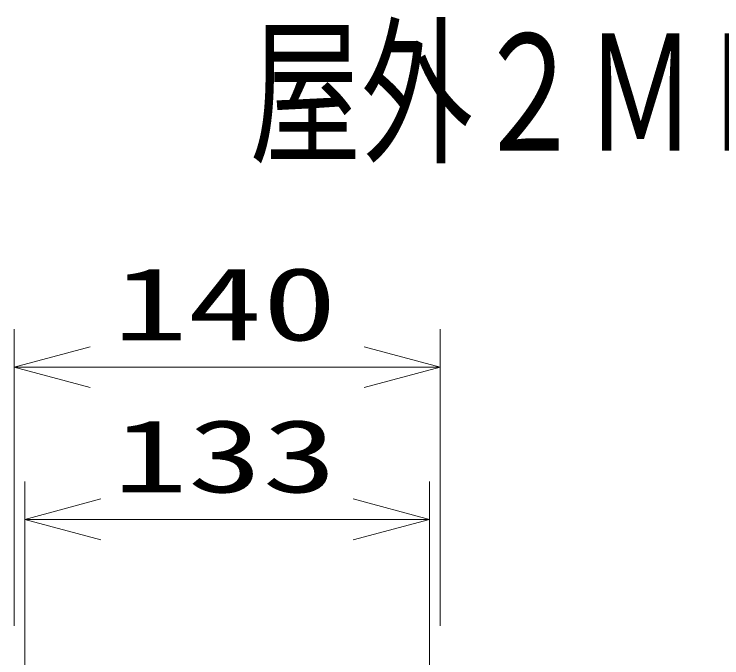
# Model space of a CAD drawing. Units: millimetres on the paper. Extents: x -63 to 65, y -59 to 60.
# Drawn here: x -43.43 to -20.17, y 38.37 to 59.54 of the extents above; entities that cross this region are included whole.
import ezdxf
from ezdxf.enums import TextEntityAlignment as Align

# ---------------------------------------------------------------- set-up
doc = ezdxf.new("R2010")
doc.units = ezdxf.units.MM
for name, color, linetype, lineweight in [('0-1_MOJI1', 7, 'Continuous', 9), ('0-4_SUNPO', 7, 'Continuous', 9), ('0-5_0', 7, 'Continuous', 9)]:
    doc.layers.add(name, color=color, linetype=linetype, lineweight=lineweight)
doc.styles.add('ＭＳ ゴシック', font='')
doc.styles.get('ＭＳ ゴシック').set_extended_font_data('MS Gothic')

# ---------------------------------------------------------------- blocks, each defined once
blk = doc.blocks.new('_Open30')
at = {"layer": '0-5_0'}
blk.add_line((0, 0), (-1, 0), dxfattribs=at)
blk.add_lwpolyline([(-1, 0.2679), (0, 0), (-1, -0.2679)], dxfattribs=at)

msp = doc.modelspace()

# ---------------------------------------------------------------- linework, layer by layer
at = {"layer": '0-4_SUNPO'}
for p, q in [((-43.433, 39.427), (-43.433, 49.177)), ((-29.433, 39.427), (-29.433, 49.177)), ((-40.933, 47.927), (-31.933, 47.927)), ((-43.081, 34.052), (-43.081, 44.177)), ((-29.785, 34.052), (-29.785, 44.177)), ((-40.581, 42.927), (-32.285, 42.927))]:
    msp.add_line(p, q, dxfattribs=at)

# ---------------------------------------------------------------- block references
at = {"layer": '0-4_SUNPO', "xscale": 2.5, "yscale": 2.5, "rotation": 180}
for p in [(-43.433, 47.927), (-43.081, 42.927)]:
    msp.add_blockref('_Open30', p, dxfattribs=at)
at = {"layer": '0-4_SUNPO', "xscale": 2.5, "yscale": 2.5}
for p in [(-29.433, 47.927), (-29.785, 42.927)]:
    msp.add_blockref('_Open30', p, dxfattribs=at)

# ---------------------------------------------------------------- texts
at = {"layer": '0-1_MOJI1', "style": 'ＭＳ ゴシック', "width": 0.7}
msp.add_text('屋外２ＭＰ一体型ＡＩカメラ：ＩＲＬＥＤ（ポール取付金具）', height=3.848, dxfattribs=at).set_placement((-35.7, 53.891), align=Align.BOTTOM_LEFT)
at = {"layer": '0-4_SUNPO', "style": 'ＭＳ ゴシック', "width": 1.5}
for s, p in [('140', (-40.183, 48.089)), ('133', (-40.183, 43.089))]:
    msp.add_text(s, height=2.405, dxfattribs=at).set_placement(p, align=Align.BOTTOM_LEFT)

doc.saveas('drawing.dxf')
